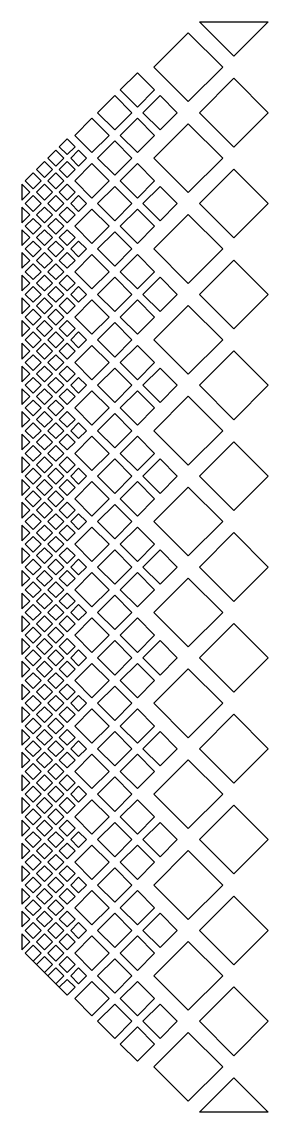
# Model space of a CAD drawing. Header units: inches. Extents: x -13.8 to 13.8, y -19.6 to 17.4.
# Drawn here: x -4.445 to -4.218, y -9.394 to -8.386 of the extents above; entities that cross this region are included whole.
import ezdxf

# ---------------------------------------------------------------- set-up
doc = ezdxf.new("R2010")
doc.units = ezdxf.units.IN
doc.header["$MEASUREMENT"] = 0

msp = doc.modelspace()

# ---------------------------------------------------------------- linework, layer by layer
msp.add_line((-4.4035, -9.2861), (-4.4423, -9.2473))
for points in [[(-4.2177, -8.3863), (-4.2495, -8.4181), (-4.2813, -8.3863)], [(-4.2915, -8.4601), (-4.3233, -8.4283), (-4.2915, -8.3965), (-4.2597, -8.4283)], [(-4.3227, -8.4493), (-4.3386, -8.4652), (-4.3545, -8.4493), (-4.3386, -8.4334)], [(-4.2813, -8.4703), (-4.2495, -8.4385), (-4.2177, -8.4703), (-4.2495, -8.5021)], [(-4.3596, -8.4862), (-4.3755, -8.4703), (-4.3596, -8.4544), (-4.3437, -8.4703)], [(-4.3017, -8.4703), (-4.3176, -8.4862), (-4.3335, -8.4703), (-4.3176, -8.4544)], [(-4.3647, -8.4913), (-4.3806, -8.5072), (-4.3965, -8.4913), (-4.3806, -8.4754)], [(-4.3386, -8.4754), (-4.3227, -8.4913), (-4.3386, -8.5072), (-4.3545, -8.4913)], [(-4.3233, -8.5123), (-4.2915, -8.4805), (-4.2597, -8.5123), (-4.2915, -8.5441)], [(-4.4035, -8.5091), (-4.3962, -8.5018), (-4.4035, -8.4945), (-4.4108, -8.5018)], [(-4.3437, -8.5123), (-4.3596, -8.5282), (-4.3755, -8.5123), (-4.3596, -8.4964)], [(-4.414, -8.505), (-4.4213, -8.5123), (-4.414, -8.5196), (-4.4067, -8.5123)], [(-4.3857, -8.5123), (-4.393, -8.505), (-4.4003, -8.5123), (-4.393, -8.5196)], [(-4.4245, -8.5155), (-4.4318, -8.5228), (-4.4245, -8.5301), (-4.4172, -8.5228)], [(-4.4108, -8.5228), (-4.4035, -8.5301), (-4.3962, -8.5228), (-4.4035, -8.5155)], [(-4.3806, -8.5174), (-4.3647, -8.5333), (-4.3806, -8.5492), (-4.3965, -8.5333)], [(-4.3386, -8.5174), (-4.3227, -8.5333), (-4.3386, -8.5492), (-4.3545, -8.5333)], [(-4.435, -8.526), (-4.4423, -8.5333), (-4.435, -8.5406), (-4.4277, -8.5333)], [(-4.414, -8.526), (-4.4213, -8.5333), (-4.414, -8.5406), (-4.4067, -8.5333)], [(-4.2495, -8.5225), (-4.2177, -8.5543), (-4.2495, -8.5861), (-4.2813, -8.5543)], [(-4.4382, -8.5438), (-4.4455, -8.5365), (-4.4455, -8.5511)], [(-4.4245, -8.5365), (-4.4318, -8.5438), (-4.4245, -8.5511), (-4.4172, -8.5438)], [(-4.4035, -8.5511), (-4.3962, -8.5438), (-4.4035, -8.5365), (-4.4108, -8.5438)], [(-4.435, -8.547), (-4.4423, -8.5543), (-4.435, -8.5616), (-4.4277, -8.5543)], [(-4.414, -8.547), (-4.4213, -8.5543), (-4.414, -8.5616), (-4.4067, -8.5543)], [(-4.3857, -8.5543), (-4.393, -8.547), (-4.4003, -8.5543), (-4.393, -8.5616)], [(-4.3437, -8.5543), (-4.3596, -8.5702), (-4.3755, -8.5543), (-4.3596, -8.5384)], [(-4.3017, -8.5543), (-4.3176, -8.5702), (-4.3335, -8.5543), (-4.3176, -8.5384)], [(-4.4382, -8.5648), (-4.4455, -8.5575), (-4.4455, -8.5721)], [(-4.4245, -8.5575), (-4.4318, -8.5648), (-4.4245, -8.5721), (-4.4172, -8.5648)], [(-4.4108, -8.5648), (-4.4035, -8.5721), (-4.3962, -8.5648), (-4.4035, -8.5575)], [(-4.435, -8.568), (-4.4423, -8.5753), (-4.435, -8.5826), (-4.4277, -8.5753)], [(-4.414, -8.568), (-4.4213, -8.5753), (-4.414, -8.5826), (-4.4067, -8.5753)], [(-4.3806, -8.5594), (-4.3647, -8.5753), (-4.3806, -8.5912), (-4.3965, -8.5753)], [(-4.3386, -8.5594), (-4.3227, -8.5753), (-4.3386, -8.5912), (-4.3545, -8.5753)], [(-4.2915, -8.6281), (-4.3233, -8.5963), (-4.2915, -8.5645), (-4.2597, -8.5963)], [(-4.4382, -8.5858), (-4.4455, -8.5785), (-4.4455, -8.5931)], [(-4.4245, -8.5785), (-4.4318, -8.5858), (-4.4245, -8.5931), (-4.4172, -8.5858)], [(-4.4035, -8.5931), (-4.3962, -8.5858), (-4.4035, -8.5785), (-4.4108, -8.5858)], [(-4.3437, -8.5963), (-4.3596, -8.6122), (-4.3755, -8.5963), (-4.3596, -8.5804)], [(-4.435, -8.589), (-4.4423, -8.5963), (-4.435, -8.6036), (-4.4277, -8.5963)], [(-4.414, -8.589), (-4.4213, -8.5963), (-4.414, -8.6036), (-4.4067, -8.5963)], [(-4.3857, -8.5963), (-4.393, -8.589), (-4.4003, -8.5963), (-4.393, -8.6036)], [(-4.4382, -8.6068), (-4.4455, -8.5995), (-4.4455, -8.6141)], [(-4.4245, -8.5995), (-4.4318, -8.6068), (-4.4245, -8.6141), (-4.4172, -8.6068)], [(-4.4108, -8.6068), (-4.4035, -8.6141), (-4.3962, -8.6068), (-4.4035, -8.5995)], [(-4.3806, -8.6014), (-4.3647, -8.6173), (-4.3806, -8.6332), (-4.3965, -8.6173)], [(-4.3386, -8.6014), (-4.3227, -8.6173), (-4.3386, -8.6332), (-4.3545, -8.6173)], [(-4.2495, -8.6065), (-4.2177, -8.6383), (-4.2495, -8.6701), (-4.2813, -8.6383)], [(-4.435, -8.61), (-4.4423, -8.6173), (-4.435, -8.6246), (-4.4277, -8.6173)], [(-4.414, -8.61), (-4.4213, -8.6173), (-4.414, -8.6246), (-4.4067, -8.6173)], [(-4.4382, -8.6278), (-4.4455, -8.6205), (-4.4455, -8.6351)], [(-4.4245, -8.6205), (-4.4318, -8.6278), (-4.4245, -8.6351), (-4.4172, -8.6278)], [(-4.4035, -8.6351), (-4.3962, -8.6278), (-4.4035, -8.6205), (-4.4108, -8.6278)], [(-4.3437, -8.6383), (-4.3596, -8.6542), (-4.3755, -8.6383), (-4.3596, -8.6224)], [(-4.3017, -8.6383), (-4.3176, -8.6542), (-4.3335, -8.6383), (-4.3176, -8.6224)], [(-4.435, -8.631), (-4.4423, -8.6383), (-4.435, -8.6456), (-4.4277, -8.6383)], [(-4.414, -8.631), (-4.4213, -8.6383), (-4.414, -8.6456), (-4.4067, -8.6383)], [(-4.3857, -8.6383), (-4.393, -8.631), (-4.4003, -8.6383), (-4.393, -8.6456)], [(-4.4382, -8.6488), (-4.4455, -8.6415), (-4.4455, -8.6561)], [(-4.4245, -8.6415), (-4.4318, -8.6488), (-4.4245, -8.6561), (-4.4172, -8.6488)], [(-4.4108, -8.6488), (-4.4035, -8.6561), (-4.3962, -8.6488), (-4.4035, -8.6415)], [(-4.3806, -8.6434), (-4.3647, -8.6593), (-4.3806, -8.6752), (-4.3965, -8.6593)], [(-4.3386, -8.6434), (-4.3227, -8.6593), (-4.3386, -8.6752), (-4.3545, -8.6593)], [(-4.2915, -8.7121), (-4.3233, -8.6803), (-4.2915, -8.6485), (-4.2597, -8.6803)], [(-4.435, -8.652), (-4.4423, -8.6593), (-4.435, -8.6666), (-4.4277, -8.6593)], [(-4.414, -8.652), (-4.4213, -8.6593), (-4.414, -8.6666), (-4.4067, -8.6593)], [(-4.4382, -8.6698), (-4.4455, -8.6625), (-4.4455, -8.6771)], [(-4.4245, -8.6625), (-4.4318, -8.6698), (-4.4245, -8.6771), (-4.4172, -8.6698)], [(-4.4035, -8.6771), (-4.3962, -8.6698), (-4.4035, -8.6625), (-4.4108, -8.6698)], [(-4.3437, -8.6803), (-4.3596, -8.6962), (-4.3755, -8.6803), (-4.3596, -8.6644)], [(-4.435, -8.673), (-4.4423, -8.6803), (-4.435, -8.6876), (-4.4277, -8.6803)], [(-4.414, -8.673), (-4.4213, -8.6803), (-4.414, -8.6876), (-4.4067, -8.6803)], [(-4.3857, -8.6803), (-4.393, -8.673), (-4.4003, -8.6803), (-4.393, -8.6876)], [(-4.4382, -8.6908), (-4.4455, -8.6835), (-4.4455, -8.6981)], [(-4.4245, -8.6835), (-4.4318, -8.6908), (-4.4245, -8.6981), (-4.4172, -8.6908)], [(-4.4108, -8.6908), (-4.4035, -8.6981), (-4.3962, -8.6908), (-4.4035, -8.6835)], [(-4.3806, -8.6854), (-4.3647, -8.7013), (-4.3806, -8.7172), (-4.3965, -8.7013)], [(-4.3386, -8.6854), (-4.3227, -8.7013), (-4.3386, -8.7172), (-4.3545, -8.7013)], [(-4.435, -8.694), (-4.4423, -8.7013), (-4.435, -8.7086), (-4.4277, -8.7013)], [(-4.414, -8.694), (-4.4213, -8.7013), (-4.414, -8.7086), (-4.4067, -8.7013)], [(-4.2813, -8.7223), (-4.2495, -8.6905), (-4.2177, -8.7223), (-4.2495, -8.7541)], [(-4.4382, -8.7118), (-4.4455, -8.7045), (-4.4455, -8.7191)], [(-4.4245, -8.7045), (-4.4318, -8.7118), (-4.4245, -8.7191), (-4.4172, -8.7118)], [(-4.4035, -8.7191), (-4.3962, -8.7118), (-4.4035, -8.7045), (-4.4108, -8.7118)], [(-4.3437, -8.7223), (-4.3596, -8.7382), (-4.3755, -8.7223), (-4.3596, -8.7064)], [(-4.3017, -8.7223), (-4.3176, -8.7382), (-4.3335, -8.7223), (-4.3176, -8.7064)], [(-4.435, -8.715), (-4.4423, -8.7223), (-4.435, -8.7296), (-4.4277, -8.7223)], [(-4.414, -8.715), (-4.4213, -8.7223), (-4.414, -8.7296), (-4.4067, -8.7223)], [(-4.3857, -8.7223), (-4.393, -8.715), (-4.4003, -8.7223), (-4.393, -8.7296)], [(-4.4382, -8.7328), (-4.4455, -8.7255), (-4.4455, -8.7401)], [(-4.4245, -8.7255), (-4.4318, -8.7328), (-4.4245, -8.7401), (-4.4172, -8.7328)], [(-4.4108, -8.7328), (-4.4035, -8.7401), (-4.3962, -8.7328), (-4.4035, -8.7255)], [(-4.3806, -8.7274), (-4.3647, -8.7433), (-4.3806, -8.7592), (-4.3965, -8.7433)], [(-4.3386, -8.7274), (-4.3227, -8.7433), (-4.3386, -8.7592), (-4.3545, -8.7433)], [(-4.435, -8.736), (-4.4423, -8.7433), (-4.435, -8.7506), (-4.4277, -8.7433)], [(-4.414, -8.736), (-4.4213, -8.7433), (-4.414, -8.7506), (-4.4067, -8.7433)], [(-4.2915, -8.7961), (-4.3233, -8.7643), (-4.2915, -8.7325), (-4.2597, -8.7643)], [(-4.4382, -8.7538), (-4.4455, -8.7465), (-4.4455, -8.7611)], [(-4.4245, -8.7465), (-4.4318, -8.7538), (-4.4245, -8.7611), (-4.4172, -8.7538)], [(-4.4035, -8.7611), (-4.3962, -8.7538), (-4.4035, -8.7465), (-4.4108, -8.7538)], [(-4.3437, -8.7643), (-4.3596, -8.7802), (-4.3755, -8.7643), (-4.3596, -8.7484)], [(-4.435, -8.757), (-4.4423, -8.7643), (-4.435, -8.7716), (-4.4277, -8.7643)], [(-4.414, -8.757), (-4.4213, -8.7643), (-4.414, -8.7716), (-4.4067, -8.7643)], [(-4.3857, -8.7643), (-4.393, -8.757), (-4.4003, -8.7643), (-4.393, -8.7716)], [(-4.4382, -8.7748), (-4.4455, -8.7675), (-4.4455, -8.7821)], [(-4.4245, -8.7675), (-4.4318, -8.7748), (-4.4245, -8.7821), (-4.4172, -8.7748)], [(-4.4108, -8.7748), (-4.4035, -8.7821), (-4.3962, -8.7748), (-4.4035, -8.7675)], [(-4.3806, -8.7694), (-4.3647, -8.7853), (-4.3806, -8.8012), (-4.3965, -8.7853)], [(-4.3386, -8.7694), (-4.3227, -8.7853), (-4.3386, -8.8012), (-4.3545, -8.7853)], [(-4.435, -8.778), (-4.4423, -8.7853), (-4.435, -8.7926), (-4.4277, -8.7853)], [(-4.414, -8.778), (-4.4213, -8.7853), (-4.414, -8.7926), (-4.4067, -8.7853)], [(-4.2813, -8.8063), (-4.2495, -8.7745), (-4.2177, -8.8063), (-4.2495, -8.8381)], [(-4.4382, -8.7958), (-4.4455, -8.7885), (-4.4455, -8.8031)], [(-4.4245, -8.7885), (-4.4318, -8.7958), (-4.4245, -8.8031), (-4.4172, -8.7958)], [(-4.4035, -8.8031), (-4.3962, -8.7958), (-4.4035, -8.7885), (-4.4108, -8.7958)], [(-4.435, -8.799), (-4.4423, -8.8063), (-4.435, -8.8136), (-4.4277, -8.8063)], [(-4.414, -8.799), (-4.4213, -8.8063), (-4.414, -8.8136), (-4.4067, -8.8063)], [(-4.3857, -8.8063), (-4.393, -8.799), (-4.4003, -8.8063), (-4.393, -8.8136)], [(-4.3437, -8.8063), (-4.3596, -8.8222), (-4.3755, -8.8063), (-4.3596, -8.7904)], [(-4.3017, -8.8063), (-4.3176, -8.8222), (-4.3335, -8.8063), (-4.3176, -8.7904)], [(-4.4382, -8.8168), (-4.4455, -8.8095), (-4.4455, -8.8241)], [(-4.4245, -8.8095), (-4.4318, -8.8168), (-4.4245, -8.8241), (-4.4172, -8.8168)], [(-4.4108, -8.8168), (-4.4035, -8.8241), (-4.3962, -8.8168), (-4.4035, -8.8095)], [(-4.435, -8.82), (-4.4423, -8.8273), (-4.435, -8.8346), (-4.4277, -8.8273)], [(-4.414, -8.82), (-4.4213, -8.8273), (-4.414, -8.8346), (-4.4067, -8.8273)], [(-4.3806, -8.8114), (-4.3647, -8.8273), (-4.3806, -8.8432), (-4.3965, -8.8273)], [(-4.3386, -8.8114), (-4.3227, -8.8273), (-4.3386, -8.8432), (-4.3545, -8.8273)], [(-4.2915, -8.8801), (-4.3233, -8.8483), (-4.2915, -8.8165), (-4.2597, -8.8483)], [(-4.4382, -8.8378), (-4.4455, -8.8305), (-4.4455, -8.8451)], [(-4.4245, -8.8305), (-4.4318, -8.8378), (-4.4245, -8.8451), (-4.4172, -8.8378)], [(-4.4035, -8.8451), (-4.3962, -8.8378), (-4.4035, -8.8305), (-4.4108, -8.8378)], [(-4.3437, -8.8483), (-4.3596, -8.8642), (-4.3755, -8.8483), (-4.3596, -8.8324)], [(-4.435, -8.841), (-4.4423, -8.8483), (-4.435, -8.8556), (-4.4277, -8.8483)], [(-4.414, -8.841), (-4.4213, -8.8483), (-4.414, -8.8556), (-4.4067, -8.8483)], [(-4.3857, -8.8483), (-4.393, -8.841), (-4.4003, -8.8483), (-4.393, -8.8556)], [(-4.4382, -8.8588), (-4.4455, -8.8515), (-4.4455, -8.8661)], [(-4.4245, -8.8515), (-4.4318, -8.8588), (-4.4245, -8.8661), (-4.4172, -8.8588)], [(-4.4108, -8.8588), (-4.4035, -8.8661), (-4.3962, -8.8588), (-4.4035, -8.8515)], [(-4.3806, -8.8534), (-4.3647, -8.8693), (-4.3806, -8.8852), (-4.3965, -8.8693)], [(-4.3386, -8.8534), (-4.3227, -8.8693), (-4.3386, -8.8852), (-4.3545, -8.8693)], [(-4.2813, -8.8903), (-4.2495, -8.8585), (-4.2177, -8.8903), (-4.2495, -8.9221)], [(-4.435, -8.862), (-4.4423, -8.8693), (-4.435, -8.8766), (-4.4277, -8.8693)], [(-4.414, -8.862), (-4.4213, -8.8693), (-4.414, -8.8766), (-4.4067, -8.8693)], [(-4.4382, -8.8798), (-4.4455, -8.8725), (-4.4455, -8.8871)], [(-4.4245, -8.8725), (-4.4318, -8.8798), (-4.4245, -8.8871), (-4.4172, -8.8798)], [(-4.4035, -8.8871), (-4.3962, -8.8798), (-4.4035, -8.8725), (-4.4108, -8.8798)], [(-4.3437, -8.8903), (-4.3596, -8.9062), (-4.3755, -8.8903), (-4.3596, -8.8744)], [(-4.3017, -8.8903), (-4.3176, -8.9062), (-4.3335, -8.8903), (-4.3176, -8.8744)], [(-4.435, -8.883), (-4.4423, -8.8903), (-4.435, -8.8976), (-4.4277, -8.8903)], [(-4.414, -8.883), (-4.4213, -8.8903), (-4.414, -8.8976), (-4.4067, -8.8903)], [(-4.3857, -8.8903), (-4.393, -8.883), (-4.4003, -8.8903), (-4.393, -8.8976)], [(-4.4382, -8.9008), (-4.4455, -8.8935), (-4.4455, -8.9081)], [(-4.4245, -8.8935), (-4.4318, -8.9008), (-4.4245, -8.9081), (-4.4172, -8.9008)], [(-4.4108, -8.9008), (-4.4035, -8.9081), (-4.3962, -8.9008), (-4.4035, -8.8935)], [(-4.3806, -8.8954), (-4.3647, -8.9113), (-4.3806, -8.9272), (-4.3965, -8.9113)], [(-4.3386, -8.8954), (-4.3227, -8.9113), (-4.3386, -8.9272), (-4.3545, -8.9113)], [(-4.2915, -8.9641), (-4.3233, -8.9323), (-4.2915, -8.9005), (-4.2597, -8.9323)], [(-4.435, -8.904), (-4.4423, -8.9113), (-4.435, -8.9186), (-4.4277, -8.9113)], [(-4.414, -8.904), (-4.4213, -8.9113), (-4.414, -8.9186), (-4.4067, -8.9113)], [(-4.4382, -8.9218), (-4.4455, -8.9145), (-4.4455, -8.9291)], [(-4.4245, -8.9145), (-4.4318, -8.9218), (-4.4245, -8.9291), (-4.4172, -8.9218)], [(-4.4035, -8.9291), (-4.3962, -8.9218), (-4.4035, -8.9145), (-4.4108, -8.9218)], [(-4.3437, -8.9323), (-4.3596, -8.9482), (-4.3755, -8.9323), (-4.3596, -8.9164)], [(-4.435, -8.925), (-4.4423, -8.9323), (-4.435, -8.9396), (-4.4277, -8.9323)], [(-4.414, -8.925), (-4.4213, -8.9323), (-4.414, -8.9396), (-4.4067, -8.9323)], [(-4.3857, -8.9323), (-4.393, -8.925), (-4.4003, -8.9323), (-4.393, -8.9396)], [(-4.4382, -8.9428), (-4.4455, -8.9355), (-4.4455, -8.9501)], [(-4.4245, -8.9355), (-4.4318, -8.9428), (-4.4245, -8.9501), (-4.4172, -8.9428)], [(-4.4108, -8.9428), (-4.4035, -8.9501), (-4.3962, -8.9428), (-4.4035, -8.9355)], [(-4.3806, -8.9374), (-4.3647, -8.9533), (-4.3806, -8.9692), (-4.3965, -8.9533)], [(-4.3386, -8.9374), (-4.3227, -8.9533), (-4.3386, -8.9692), (-4.3545, -8.9533)], [(-4.435, -8.946), (-4.4423, -8.9533), (-4.435, -8.9606), (-4.4277, -8.9533)], [(-4.414, -8.946), (-4.4213, -8.9533), (-4.414, -8.9606), (-4.4067, -8.9533)], [(-4.2495, -8.9425), (-4.2177, -8.9743), (-4.2495, -9.0061), (-4.2813, -8.9743)], [(-4.4382, -8.9638), (-4.4455, -8.9565), (-4.4455, -8.9711)], [(-4.4245, -8.9565), (-4.4318, -8.9638), (-4.4245, -8.9711), (-4.4172, -8.9638)], [(-4.4035, -8.9711), (-4.3962, -8.9638), (-4.4035, -8.9565), (-4.4108, -8.9638)], [(-4.3437, -8.9743), (-4.3596, -8.9902), (-4.3755, -8.9743), (-4.3596, -8.9584)], [(-4.3017, -8.9743), (-4.3176, -8.9902), (-4.3335, -8.9743), (-4.3176, -8.9584)], [(-4.435, -8.967), (-4.4423, -8.9743), (-4.435, -8.9816), (-4.4277, -8.9743)], [(-4.414, -8.967), (-4.4213, -8.9743), (-4.414, -8.9816), (-4.4067, -8.9743)], [(-4.3857, -8.9743), (-4.393, -8.967), (-4.4003, -8.9743), (-4.393, -8.9816)], [(-4.4382, -8.9848), (-4.4455, -8.9775), (-4.4455, -8.9921)], [(-4.4245, -8.9775), (-4.4318, -8.9848), (-4.4245, -8.9921), (-4.4172, -8.9848)], [(-4.4108, -8.9848), (-4.4035, -8.9921), (-4.3962, -8.9848), (-4.4035, -8.9775)], [(-4.3647, -8.9953), (-4.3806, -9.0112), (-4.3965, -8.9953), (-4.3806, -8.9794)], [(-4.3386, -8.9794), (-4.3227, -8.9953), (-4.3386, -9.0112), (-4.3545, -8.9953)], [(-4.435, -8.988), (-4.4423, -8.9953), (-4.435, -9.0026), (-4.4277, -8.9953)], [(-4.414, -8.988), (-4.4213, -8.9953), (-4.414, -9.0026), (-4.4067, -8.9953)], [(-4.3233, -9.0163), (-4.2915, -8.9845), (-4.2597, -9.0163), (-4.2915, -9.0481)], [(-4.4382, -9.0058), (-4.4455, -8.9985), (-4.4455, -9.0131)], [(-4.4245, -8.9985), (-4.4318, -9.0058), (-4.4245, -9.0131), (-4.4172, -9.0058)], [(-4.4035, -9.0131), (-4.3962, -9.0058), (-4.4035, -8.9985), (-4.4108, -9.0058)], [(-4.3437, -9.0163), (-4.3596, -9.0322), (-4.3755, -9.0163), (-4.3596, -9.0004)], [(-4.435, -9.009), (-4.4423, -9.0163), (-4.435, -9.0236), (-4.4277, -9.0163)], [(-4.414, -9.009), (-4.4213, -9.0163), (-4.414, -9.0236), (-4.4067, -9.0163)], [(-4.3857, -9.0163), (-4.393, -9.009), (-4.4003, -9.0163), (-4.393, -9.0236)], [(-4.4382, -9.0268), (-4.4455, -9.0195), (-4.4455, -9.0341)], [(-4.4245, -9.0195), (-4.4318, -9.0268), (-4.4245, -9.0341), (-4.4172, -9.0268)], [(-4.4108, -9.0268), (-4.4035, -9.0341), (-4.3962, -9.0268), (-4.4035, -9.0195)], [(-4.3647, -9.0373), (-4.3806, -9.0532), (-4.3965, -9.0373), (-4.3806, -9.0214)], [(-4.3386, -9.0214), (-4.3227, -9.0373), (-4.3386, -9.0532), (-4.3545, -9.0373)], [(-4.435, -9.03), (-4.4423, -9.0373), (-4.435, -9.0446), (-4.4277, -9.0373)], [(-4.414, -9.03), (-4.4213, -9.0373), (-4.414, -9.0446), (-4.4067, -9.0373)], [(-4.2813, -9.0583), (-4.2495, -9.0265), (-4.2177, -9.0583), (-4.2495, -9.0901)], [(-4.4382, -9.0478), (-4.4455, -9.0405), (-4.4455, -9.0551)], [(-4.4245, -9.0405), (-4.4318, -9.0478), (-4.4245, -9.0551), (-4.4172, -9.0478)], [(-4.4035, -9.0551), (-4.3962, -9.0478), (-4.4035, -9.0405), (-4.4108, -9.0478)], [(-4.435, -9.051), (-4.4423, -9.0583), (-4.435, -9.0656), (-4.4277, -9.0583)], [(-4.414, -9.051), (-4.4213, -9.0583), (-4.414, -9.0656), (-4.4067, -9.0583)], [(-4.3857, -9.0583), (-4.393, -9.051), (-4.4003, -9.0583), (-4.393, -9.0656)], [(-4.3437, -9.0583), (-4.3596, -9.0742), (-4.3755, -9.0583), (-4.3596, -9.0424)], [(-4.3017, -9.0583), (-4.3176, -9.0742), (-4.3335, -9.0583), (-4.3176, -9.0424)], [(-4.4382, -9.0688), (-4.4455, -9.0615), (-4.4455, -9.0761)], [(-4.4245, -9.0615), (-4.4318, -9.0688), (-4.4245, -9.0761), (-4.4172, -9.0688)], [(-4.4108, -9.0688), (-4.4035, -9.0761), (-4.3962, -9.0688), (-4.4035, -9.0615)], [(-4.435, -9.072), (-4.4423, -9.0793), (-4.435, -9.0866), (-4.4277, -9.0793)], [(-4.414, -9.072), (-4.4213, -9.0793), (-4.414, -9.0866), (-4.4067, -9.0793)], [(-4.3806, -9.0634), (-4.3647, -9.0793), (-4.3806, -9.0952), (-4.3965, -9.0793)], [(-4.3386, -9.0634), (-4.3227, -9.0793), (-4.3386, -9.0952), (-4.3545, -9.0793)], [(-4.2915, -9.1321), (-4.3233, -9.1003), (-4.2915, -9.0685), (-4.2597, -9.1003)], [(-4.4382, -9.0898), (-4.4455, -9.0825), (-4.4455, -9.0971)], [(-4.4245, -9.0825), (-4.4318, -9.0898), (-4.4245, -9.0971), (-4.4172, -9.0898)], [(-4.4035, -9.0971), (-4.3962, -9.0898), (-4.4035, -9.0825), (-4.4108, -9.0898)], [(-4.3437, -9.1003), (-4.3596, -9.1162), (-4.3755, -9.1003), (-4.3596, -9.0844)], [(-4.435, -9.093), (-4.4423, -9.1003), (-4.435, -9.1076), (-4.4277, -9.1003)], [(-4.414, -9.093), (-4.4213, -9.1003), (-4.414, -9.1076), (-4.4067, -9.1003)], [(-4.3857, -9.1003), (-4.393, -9.093), (-4.4003, -9.1003), (-4.393, -9.1076)], [(-4.4382, -9.1108), (-4.4455, -9.1035), (-4.4455, -9.1181)], [(-4.4245, -9.1035), (-4.4318, -9.1108), (-4.4245, -9.1181), (-4.4172, -9.1108)], [(-4.4108, -9.1108), (-4.4035, -9.1181), (-4.3962, -9.1108), (-4.4035, -9.1035)], [(-4.3806, -9.1054), (-4.3647, -9.1213), (-4.3806, -9.1372), (-4.3965, -9.1213)], [(-4.3386, -9.1054), (-4.3227, -9.1213), (-4.3386, -9.1372), (-4.3545, -9.1213)], [(-4.2813, -9.1423), (-4.2495, -9.1105), (-4.2177, -9.1423), (-4.2495, -9.1741)], [(-4.435, -9.114), (-4.4423, -9.1213), (-4.435, -9.1286), (-4.4277, -9.1213)], [(-4.414, -9.114), (-4.4213, -9.1213), (-4.414, -9.1286), (-4.4067, -9.1213)], [(-4.4382, -9.1318), (-4.4455, -9.1245), (-4.4455, -9.1391)], [(-4.4245, -9.1245), (-4.4318, -9.1318), (-4.4245, -9.1391), (-4.4172, -9.1318)], [(-4.4035, -9.1391), (-4.3962, -9.1318), (-4.4035, -9.1245), (-4.4108, -9.1318)], [(-4.3437, -9.1423), (-4.3596, -9.1582), (-4.3755, -9.1423), (-4.3596, -9.1264)], [(-4.3017, -9.1423), (-4.3176, -9.1582), (-4.3335, -9.1423), (-4.3176, -9.1264)], [(-4.435, -9.135), (-4.4423, -9.1423), (-4.435, -9.1496), (-4.4277, -9.1423)], [(-4.414, -9.135), (-4.4213, -9.1423), (-4.414, -9.1496), (-4.4067, -9.1423)], [(-4.3857, -9.1423), (-4.393, -9.135), (-4.4003, -9.1423), (-4.393, -9.1496)], [(-4.4382, -9.1528), (-4.4455, -9.1455), (-4.4455, -9.1601)], [(-4.4245, -9.1455), (-4.4318, -9.1528), (-4.4245, -9.1601), (-4.4172, -9.1528)], [(-4.4108, -9.1528), (-4.4035, -9.1601), (-4.3962, -9.1528), (-4.4035, -9.1455)], [(-4.3806, -9.1474), (-4.3647, -9.1633), (-4.3806, -9.1792), (-4.3965, -9.1633)], [(-4.3386, -9.1474), (-4.3227, -9.1633), (-4.3386, -9.1792), (-4.3545, -9.1633)], [(-4.2915, -9.2161), (-4.3233, -9.1843), (-4.2915, -9.1525), (-4.2597, -9.1843)], [(-4.435, -9.156), (-4.4423, -9.1633), (-4.435, -9.1706), (-4.4277, -9.1633)], [(-4.414, -9.156), (-4.4213, -9.1633), (-4.414, -9.1706), (-4.4067, -9.1633)], [(-4.4382, -9.1738), (-4.4455, -9.1665), (-4.4455, -9.1811)], [(-4.4245, -9.1665), (-4.4318, -9.1738), (-4.4245, -9.1811), (-4.4172, -9.1738)], [(-4.4035, -9.1811), (-4.3962, -9.1738), (-4.4035, -9.1665), (-4.4108, -9.1738)], [(-4.3437, -9.1843), (-4.3596, -9.2002), (-4.3755, -9.1843), (-4.3596, -9.1684)], [(-4.435, -9.177), (-4.4423, -9.1843), (-4.435, -9.1916), (-4.4277, -9.1843)], [(-4.414, -9.177), (-4.4213, -9.1843), (-4.414, -9.1916), (-4.4067, -9.1843)], [(-4.3857, -9.1843), (-4.393, -9.177), (-4.4003, -9.1843), (-4.393, -9.1916)], [(-4.4382, -9.1948), (-4.4455, -9.1875), (-4.4455, -9.2021)], [(-4.4245, -9.1875), (-4.4318, -9.1948), (-4.4245, -9.2021), (-4.4172, -9.1948)], [(-4.4108, -9.1948), (-4.4035, -9.2021), (-4.3962, -9.1948), (-4.4035, -9.1875)], [(-4.3806, -9.1894), (-4.3647, -9.2053), (-4.3806, -9.2212), (-4.3965, -9.2053)], [(-4.3386, -9.1894), (-4.3227, -9.2053), (-4.3386, -9.2212), (-4.3545, -9.2053)], [(-4.435, -9.198), (-4.4423, -9.2053), (-4.435, -9.2126), (-4.4277, -9.2053)], [(-4.414, -9.198), (-4.4213, -9.2053), (-4.414, -9.2126), (-4.4067, -9.2053)], [(-4.2813, -9.2263), (-4.2495, -9.1945), (-4.2177, -9.2263), (-4.2495, -9.2581)], [(-4.4382, -9.2158), (-4.4455, -9.2085), (-4.4455, -9.2231)], [(-4.4245, -9.2085), (-4.4318, -9.2158), (-4.4245, -9.2231), (-4.4172, -9.2158)], [(-4.4035, -9.2231), (-4.3962, -9.2158), (-4.4035, -9.2085), (-4.4108, -9.2158)], [(-4.3437, -9.2263), (-4.3596, -9.2422), (-4.3755, -9.2263), (-4.3596, -9.2104)], [(-4.3017, -9.2263), (-4.3176, -9.2422), (-4.3335, -9.2263), (-4.3176, -9.2104)], [(-4.435, -9.219), (-4.4423, -9.2263), (-4.435, -9.2336), (-4.4277, -9.2263)], [(-4.414, -9.219), (-4.4213, -9.2263), (-4.414, -9.2336), (-4.4067, -9.2263)], [(-4.3857, -9.2263), (-4.393, -9.219), (-4.4003, -9.2263), (-4.393, -9.2336)], [(-4.4382, -9.2368), (-4.4455, -9.2295), (-4.4455, -9.2441)], [(-4.4245, -9.2295), (-4.4318, -9.2368), (-4.4245, -9.2441), (-4.4172, -9.2368)], [(-4.4108, -9.2368), (-4.4035, -9.2441), (-4.3962, -9.2368), (-4.4035, -9.2295)], [(-4.3806, -9.2314), (-4.3647, -9.2473), (-4.3806, -9.2632), (-4.3965, -9.2473)], [(-4.3386, -9.2314), (-4.3227, -9.2473), (-4.3386, -9.2632), (-4.3545, -9.2473)], [(-4.435, -9.24), (-4.4423, -9.2473), (-4.435, -9.2546), (-4.4277, -9.2473)], [(-4.414, -9.24), (-4.4213, -9.2473), (-4.414, -9.2546), (-4.4067, -9.2473)], [(-4.2915, -9.3001), (-4.3233, -9.2683), (-4.2915, -9.2365), (-4.2597, -9.2683)], [(-4.4245, -9.2505), (-4.4318, -9.2578), (-4.4245, -9.2651), (-4.4172, -9.2578)], [(-4.4035, -9.2651), (-4.3962, -9.2578), (-4.4035, -9.2505), (-4.4108, -9.2578)], [(-4.3437, -9.2683), (-4.3596, -9.2842), (-4.3755, -9.2683), (-4.3596, -9.2524)], [(-4.414, -9.261), (-4.4213, -9.2683), (-4.414, -9.2756), (-4.4067, -9.2683)], [(-4.3857, -9.2683), (-4.393, -9.261), (-4.4003, -9.2683), (-4.393, -9.2756)], [(-4.4108, -9.2788), (-4.4035, -9.2861), (-4.3962, -9.2788), (-4.4035, -9.2715)], [(-4.3806, -9.2734), (-4.3647, -9.2893), (-4.3806, -9.3052), (-4.3965, -9.2893)], [(-4.3386, -9.2734), (-4.3227, -9.2893), (-4.3386, -9.3052), (-4.3545, -9.2893)], [(-4.2495, -9.2785), (-4.2177, -9.3103), (-4.2495, -9.3421), (-4.2813, -9.3103)], [(-4.3437, -9.3103), (-4.3596, -9.3262), (-4.3755, -9.3103), (-4.3596, -9.2944)], [(-4.3017, -9.3103), (-4.3176, -9.3262), (-4.3335, -9.3103), (-4.3176, -9.2944)], [(-4.3386, -9.3154), (-4.3227, -9.3313), (-4.3386, -9.3472), (-4.3545, -9.3313)], [(-4.3233, -9.3523), (-4.2915, -9.3205), (-4.2597, -9.3523), (-4.2915, -9.3841)], [(-4.2495, -9.3625), (-4.2177, -9.3943), (-4.2813, -9.3943)]]:
    msp.add_lwpolyline(points, close=True)

doc.saveas('drawing.dxf')
